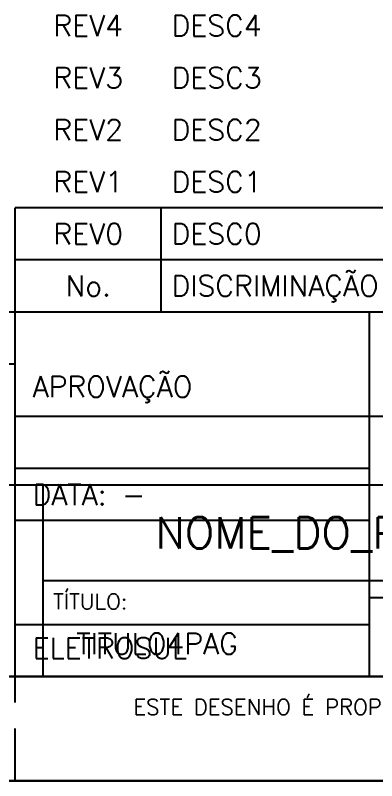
# Model space of a CAD drawing. Header units: millimetres. Extents: x 0 to 420, y 0 to 297.
# Drawn here: x 235 to 269.7, y 0 to 73.5 of the extents above; entities that cross this region are included whole.
import ezdxf
from ezdxf.enums import TextEntityAlignment as Align

# ---------------------------------------------------------------- set-up
doc = ezdxf.new("R2010")
doc.units = ezdxf.units.MM
doc.linetypes.add('DASHED', pattern=[0.75, 0.5, -0.25])
doc.layers.add('-1', color=7, linetype='Continuous')
doc.layers.add('1', color=7, linetype='Continuous')
doc.styles.add('RA100', font='ROMANS.SHX', dxfattribs={"height": 2.5})
doc.styles.add('RA60', font='ROMANS.SHX', dxfattribs={"height": 1.5})
doc.styles.add('RA80', font='ROMANS.SHX')

msp = doc.modelspace()

# ---------------------------------------------------------------- linework, layer by layer
at = {"layer": '-1', "color": 3}
for p, q in [((25, 28.4), (410, 28.4)), ((237.63, 28.4), (237.63, 10)), ((237.63, 19.2), (293.6, 19.2))]:
    msp.add_line(p, q, dxfattribs=at)
at = {"layer": '-1', "color": 5}
msp.add_line((410, 10), (16.654, 10), dxfattribs=at)
at = {"layer": '-1', "color": 7, "linetype": 'DASHED', "ltscale": 10}
msp.add_line((235, 0), (235, 10), dxfattribs=at)
at = {"layer": '-1', "color": 1}
msp.add_line((420, 0), (0, 0), dxfattribs=at)
at = {"layer": '1', "color": 2}
for p, q in [((235, 49.994), (235, 54.987)), ((410, 54.987), (235, 54.987)), ((249, 49.994), (249, 54.987)), ((235, 45), (235, 49.994)), ((410, 49.994), (235, 49.994)), ((249, 45), (249, 49.994)), ((25, 40), (235, 40))]:
    msp.add_line(p, q, dxfattribs=at)
at = {"layer": '1', "color": 6}
for p, q in [((25, 45), (410, 45)), ((235, 10), (235, 45)), ((269, 10), (269, 45)), ((20, 10), (410, 10))]:
    msp.add_line(p, q, dxfattribs=at)
at = {"layer": '1', "color": 3}
for p, q in [((235, 35), (325, 35)), ((235, 30), (269, 30)), ((235, 25), (269, 25)), ((269, 17.576), (325, 17.576)), ((235, 15), (269, 15))]:
    msp.add_line(p, q, dxfattribs=at)
at = {"layer": '1', "color": 1}
msp.add_line((0, 0), (420, 0), dxfattribs=at)

# ---------------------------------------------------------------- texts
at = {"layer": '-1', "style": 'RA60'}
msp.add_text('TÍTULO:', height=1.5, dxfattribs=at).set_placement((238.63, 17.2), align=Align.MIDDLE_LEFT)
at = {"layer": '-1', "color": 5, "style": 'RA80'}
msp.add_attdef('NOME_DO_PAINEL', text='', height=3, dxfattribs=at).set_placement((265.615, 23.8), align=Align.MIDDLE_CENTER)
at = {"layer": '-1', "lineweight": -3, "style": 'RA80'}
msp.add_attdef('TITULO4PAG', text='', height=2, dxfattribs=at).set_placement((240.856, 13.158), align=Align.MIDDLE_LEFT)
at = {"layer": '1', "style": 'RA100'}
msp.add_text('No.', height=2, dxfattribs=at).set_placement((242, 47.497), align=Align.MIDDLE_CENTER)
msp.add_text('DISCRIMINAÇÃO DAS REVISÕES', height=2, dxfattribs=at).set_placement((250, 47.497), align=Align.MIDDLE_LEFT)
at = {"layer": '1'}
for s, height, style, p in [('APROVAÇÃO', 2, 'RA100', (236.657, 36.827)), ('DATA:', 2, 'RA100', (236.657, 26.448)), ('-', 2, 'RA100', (245.248, 26.448)), ('ELETROSUL', 2, 'RA100', (236.657, 11.725)), ('ESTE DESENHO É PROPRIEDADE DA ELETROSUL - NÃO PODE SER TRANSFERIDO OU USADO PARA OUTROS FINS SEM AUTORIZAÇÃO ESCRITA.', 1.5, 'RA60', (246.347, 6.323))]:
    msp.add_text(s, height=height, dxfattribs=dict(at, style=style)).set_placement(p)
at = {"layer": '1', "style": 'RA100'}
for tag, p in [('REV4', (242, 72.465)), ('REV3', (242, 67.471)), ('REV2', (242, 62.478)), ('REV1', (242, 57.484)), ('REV0', (242, 52.49))]:
    msp.add_attdef(tag, text='', height=2, dxfattribs=at).set_placement(p, align=Align.MIDDLE_CENTER)
for tag, p in [('DESC4', (250, 72.465)), ('DESC3', (250, 67.471)), ('DESC2', (250, 62.478)), ('DESC1', (250, 57.484)), ('DESC0', (250, 52.49))]:
    msp.add_attdef(tag, text='', height=2, dxfattribs=at).set_placement(p, align=Align.MIDDLE_LEFT)

doc.saveas('drawing.dxf')
